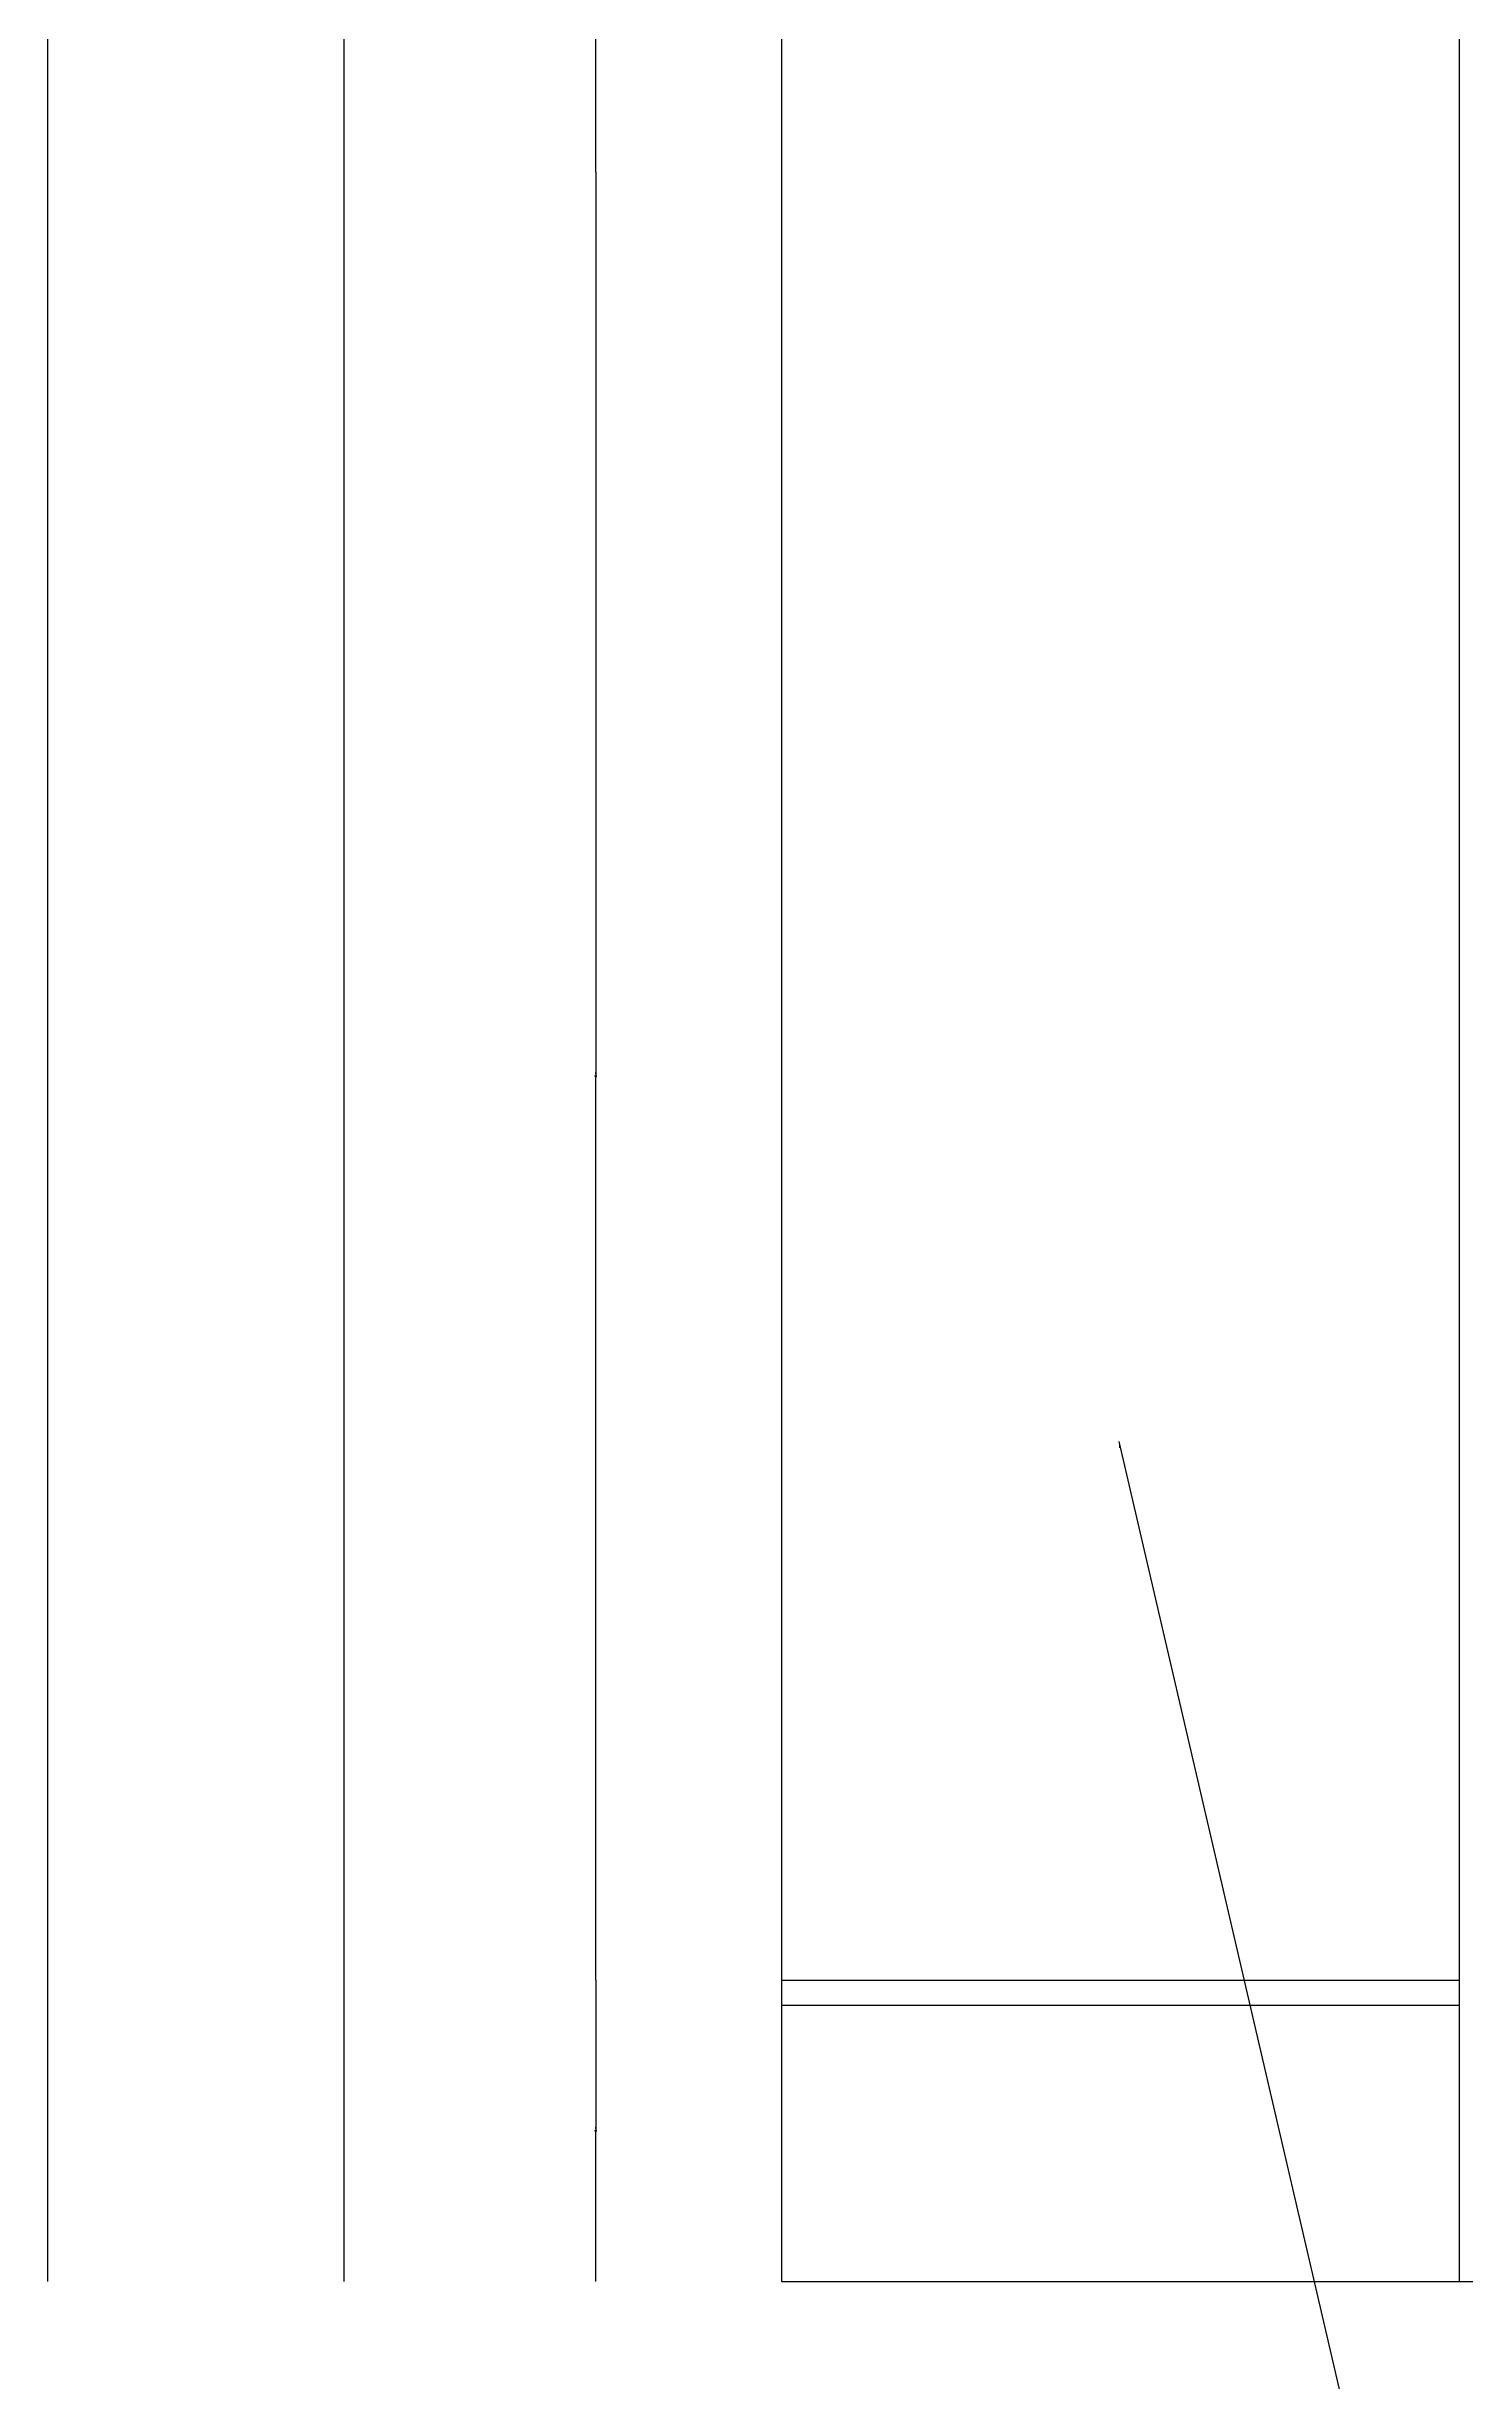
# Model space of a CAD drawing. Header units: metres. Extents: x 196 to 5438, y 102 to 7180.
# Drawn here: x 196 to 761, y 2920 to 3850 of the extents above; entities that cross this region are included whole.
import ezdxf

# ---------------------------------------------------------------- set-up
doc = ezdxf.new("R2010")
doc.units = ezdxf.units.M
for name, color, linetype in [('2', 2, 'Continuous'), ('3', 3, 'Continuous'), ('4', 4, 'Continuous'), ('DIM', 3, 'Continuous')]:
    doc.layers.add(name, color=color, linetype=linetype)
doc.dimstyles.get("Standard").update_dxf_attribs({"dimtxt": 2.5, "dimasz": 2.5, "dimexe": 1.25, "dimexo": 0.625, "dimtad": 1, "dimcen": 2.5, "dimazin": 3, "dimtfac": 1, "dimtmove": 0, "dimatfit": 3})

# ---------------------------------------------------------------- blocks, each defined once
blk = doc.blocks.new('*D7')
for p, q in [((414.77, 5160.05), (414.77, 4480.05)), ((414.52, 4480.05), (414.27, 4480.05)), ((414.77, 3800.05), (414.77, 4480.05)), ((414.77, 4480.05), (414.77, 4480.05)), ((415.02, 4480.05), (415.27, 4480.05))]:
    blk.add_line(p, q)
at = {"layer": 'Defpoints'}
for p in [(414.77, 5160.05), (414.77, 4480.05), (414.77, 3800.05)]:
    blk.add_point(p, dxfattribs=at)
at = {"layer": 'DIM', "insert": (414.77, 4481.175), "char_height": 1, "attachment_point": 5}
blk.add_mtext('0', dxfattribs=at)
blk = doc.blocks.new('*D8')
for p, q in [((314.62, 5686.05), (314.62, 4323.05)), ((314.37, 4323.05), (314.12, 4323.05)), ((314.62, 2960.05), (314.62, 4323.05)), ((314.62, 4323.05), (314.62, 4323.05)), ((314.87, 4323.05), (315.12, 4323.05))]:
    blk.add_line(p, q)
at = {"layer": 'Defpoints'}
for p in [(314.62, 5686.05), (314.62, 4323.05), (314.62, 2960.05)]:
    blk.add_point(p, dxfattribs=at)
at = {"layer": 'DIM', "insert": (314.62, 4324.175), "char_height": 1, "attachment_point": 5}
blk.add_mtext('0', dxfattribs=at)
blk = doc.blocks.new('*D9')
for p, q in [((196.53, 6160.05), (196.53, 4560.05)), ((196.28, 4560.05), (196.03, 4560.05)), ((196.53, 2960.05), (196.53, 4560.05)), ((196.53, 4560.05), (196.53, 4560.05)), ((196.78, 4560.05), (197.03, 4560.05))]:
    blk.add_line(p, q)
at = {"layer": 'Defpoints'}
for p in [(196.53, 6160.05), (196.53, 4560.05), (196.53, 2960.05)]:
    blk.add_point(p, dxfattribs=at)
at = {"layer": 'DIM', "insert": (196.53, 4561.175), "char_height": 1, "attachment_point": 5}
blk.add_mtext('0', dxfattribs=at)
blk = doc.blocks.new('*D15')
for p, q in [((414.77, 3800.05), (414.77, 3440.05)), ((414.52, 3440.05), (414.27, 3440.05)), ((414.77, 3080.05), (414.77, 3440.05)), ((414.77, 3440.05), (414.77, 3440.05)), ((415.02, 3440.05), (415.27, 3440.05))]:
    blk.add_line(p, q)
at = {"layer": 'Defpoints'}
for p in [(414.77, 3800.05), (414.77, 3440.05), (414.77, 3080.05)]:
    blk.add_point(p, dxfattribs=at)
at = {"layer": 'DIM', "insert": (414.77, 3441.175), "char_height": 1, "attachment_point": 5}
blk.add_mtext('0', dxfattribs=at)
blk = doc.blocks.new('*D17')
for p, q in [((414.77, 3080.05), (414.77, 3020.05)), ((414.52, 3020.05), (414.27, 3020.05)), ((414.77, 2960.05), (414.77, 3020.05)), ((414.77, 3020.05), (414.77, 3020.05)), ((415.02, 3020.05), (415.27, 3020.05))]:
    blk.add_line(p, q)
at = {"layer": 'Defpoints'}
for p in [(414.77, 3080.05), (414.77, 3020.05), (414.77, 2960.05)]:
    blk.add_point(p, dxfattribs=at)
at = {"layer": 'DIM', "insert": (414.77, 3021.175), "char_height": 1, "attachment_point": 5}
blk.add_mtext('0', dxfattribs=at)

msp = doc.modelspace()

# ---------------------------------------------------------------- linework, layer by layer
at = {"layer": '2'}
msp.add_line((488.76, 2960.05), (3788.76, 2960.05), dxfattribs=at)
at = {"layer": '3'}
msp.add_line((488.76, 3070.05), (758.76, 3070.05), dxfattribs=at)
at = {"layer": '4'}
for p, q in [((488.76, 5950.05), (488.76, 2960.05)), ((488.76, 3080.05), (758.76, 3080.05))]:
    msp.add_line(p, q, dxfattribs=at)
msp.add_lwpolyline([(3188.76, 5590.05), (1088.76, 5590.05), (1088.76, 5475.05), (1018.76, 5475.05), (1018.76, 5590.05), (758.76, 5590.05), (758.76, 5410.05), (813.76, 5410.05), (813.76, 5365.05), (758.76, 5365.05), (758.76, 5260.05), (868.76, 5260.05), (868.76, 5190.05), (758.76, 5190.05), (758.76, 2960.05)], dxfattribs=at)

# ---------------------------------------------------------------- dimensions: what is measured, and where the dimension line sits
at = {"layer": 'DIM'}
for base, p1, p2, picture, middle in [((196.53, 4560.05), (196.53, 6160.05), (196.53, 2960.05), '*D9', (196.53, 4561.175)), ((314.62, 4323.05), (314.62, 5686.05), (314.62, 2960.05), '*D8', (314.62, 4324.175)), ((414.77, 4480.05), (414.77, 5160.05), (414.77, 3800.05), '*D7', (414.77, 4481.175)), ((414.77, 3440.05), (414.77, 3800.05), (414.77, 3080.05), '*D15', (414.77, 3441.175)), ((414.77, 3020.05), (414.77, 3080.05), (414.77, 2960.05), '*D17', (414.77, 3021.175))]:
    dim = msp.add_linear_dim(base=base, p1=p1, p2=p2, dimstyle='Standard', dxfattribs=at)
    dim.commit()
    dim.dimension.update_dxf_attribs({"geometry": picture, "text_midpoint": middle})

# ---------------------------------------------------------------- leaders
msp.add_leader([(623.16, 3294.51), (823.9, 2432.3), (933.58, 2432.3)], dimstyle='Standard', dxfattribs=at)

doc.saveas('drawing.dxf')
